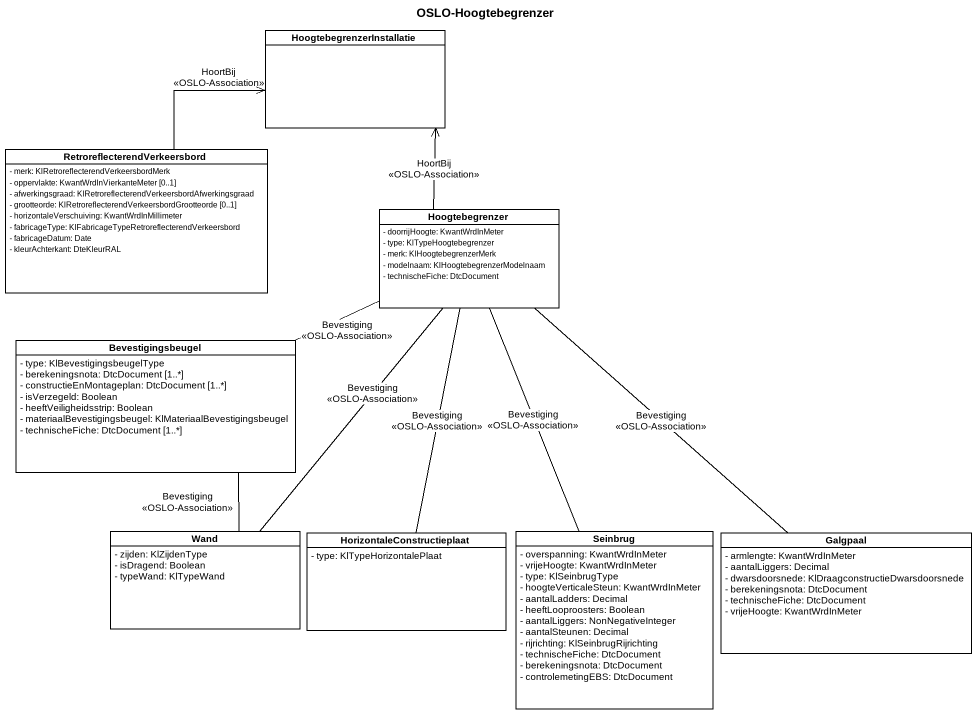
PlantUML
@startuml
title OSLO-Hoogtebegrenzer
hide circle
hide empty members
skinparam classAttributeIconSize 0
class HoogtebegrenzerInstallatie #FFFFFF
class "RetroreflecterendVerkeersbord" as RetroreflecterendVerkeersbor #FFFFFF {
  - merk: KlRetroreflecterendVerkeersbordMerk
  - oppervlakte: KwantWrdInVierkanteMeter [0..1]
  - afwerkingsgraad: KlRetroreflecterendVerkeersbordAfwerkingsgraad
  - grootteorde: KlRetroreflecterendVerkeersbordGrootteorde [0..1]
  - horizontaleVerschuiving: KwantWrdInMillimeter
  - fabricageType: KlFabricageTypeRetroreflecterendVerkeersbord
  - fabricageDatum: Date
  - kleurAchterkant: DteKleurRAL
}
class Hoogtebegrenzer #FFFFFF {
  - doorrijHoogte: KwantWrdInMeter
  - type: KlTypeHoogtebegrenzer
  - merk: KlHoogtebegrenzerMerk
  - modelnaam: KlHoogtebegrenzerModelnaam
  - technischeFiche: DtcDocument
}
class Bevestigingsbeugel #FFFFFF {
  - type: KlBevestigingsbeugelType
  - berekeningsnota: DtcDocument [1..*]
  - constructieEnMontageplan: DtcDocument [1..*]
  - isVerzegeld: Boolean
  - heeftVeiligheidsstrip: Boolean
  - materiaalBevestigingsbeugel: KlMateriaalBevestigingsbeugel
  - technischeFiche: DtcDocument [1..*]
}
class Wand #FFFFFF {
  - zijden: KlZijdenType
  - isDragend: Boolean
  - typeWand: KlTypeWand
}
class HorizontaleConstructieplaat #FFFFFF {
  - type: KlTypeHorizontalePlaat
}
class Seinbrug #FFFFFF {
  - overspanning: KwantWrdInMeter
  - vrijeHoogte: KwantWrdInMeter
  - type: KlSeinbrugType
  - hoogteVerticaleSteun: KwantWrdInMeter
  - aantalLadders: Decimal
  - heeftLooproosters: Boolean
  - aantalLiggers: NonNegativeInteger
  - aantalSteunen: Decimal
  - rijrichting: KlSeinbrugRijrichting
  - technischeFiche: DtcDocument
  - berekeningsnota: DtcDocument
  - controlemetingEBS: DtcDocument
}
class Galgpaal #FFFFFF {
  - armlengte: KwantWrdInMeter
  - aantalLiggers: Decimal
  - dwarsdoorsnede: KlDraagconstructieDwarsdoorsnede
  - berekeningsnota: DtcDocument
  - technischeFiche: DtcDocument
  - vrijeHoogte: KwantWrdInMeter
}
RetroreflecterendVerkeersbor -up-> HoogtebegrenzerInstallatie : HoortBij\n<<OSLO-Association>>
Hoogtebegrenzer -up-> HoogtebegrenzerInstallatie : HoortBij\n<<OSLO-Association>>
Hoogtebegrenzer -left- Bevestigingsbeugel : Bevestiging\n<<OSLO-Association>>
Hoogtebegrenzer -- Wand : Bevestiging\n<<OSLO-Association>>
Hoogtebegrenzer -- HorizontaleConstructieplaat : Bevestiging\n<<OSLO-Association>>
Hoogtebegrenzer -- Seinbrug : Bevestiging\n<<OSLO-Association>>
Hoogtebegrenzer -- Galgpaal : Bevestiging\n<<OSLO-Association>>
Bevestigingsbeugel -- Wand : Bevestiging\n<<OSLO-Association>>
@enduml
